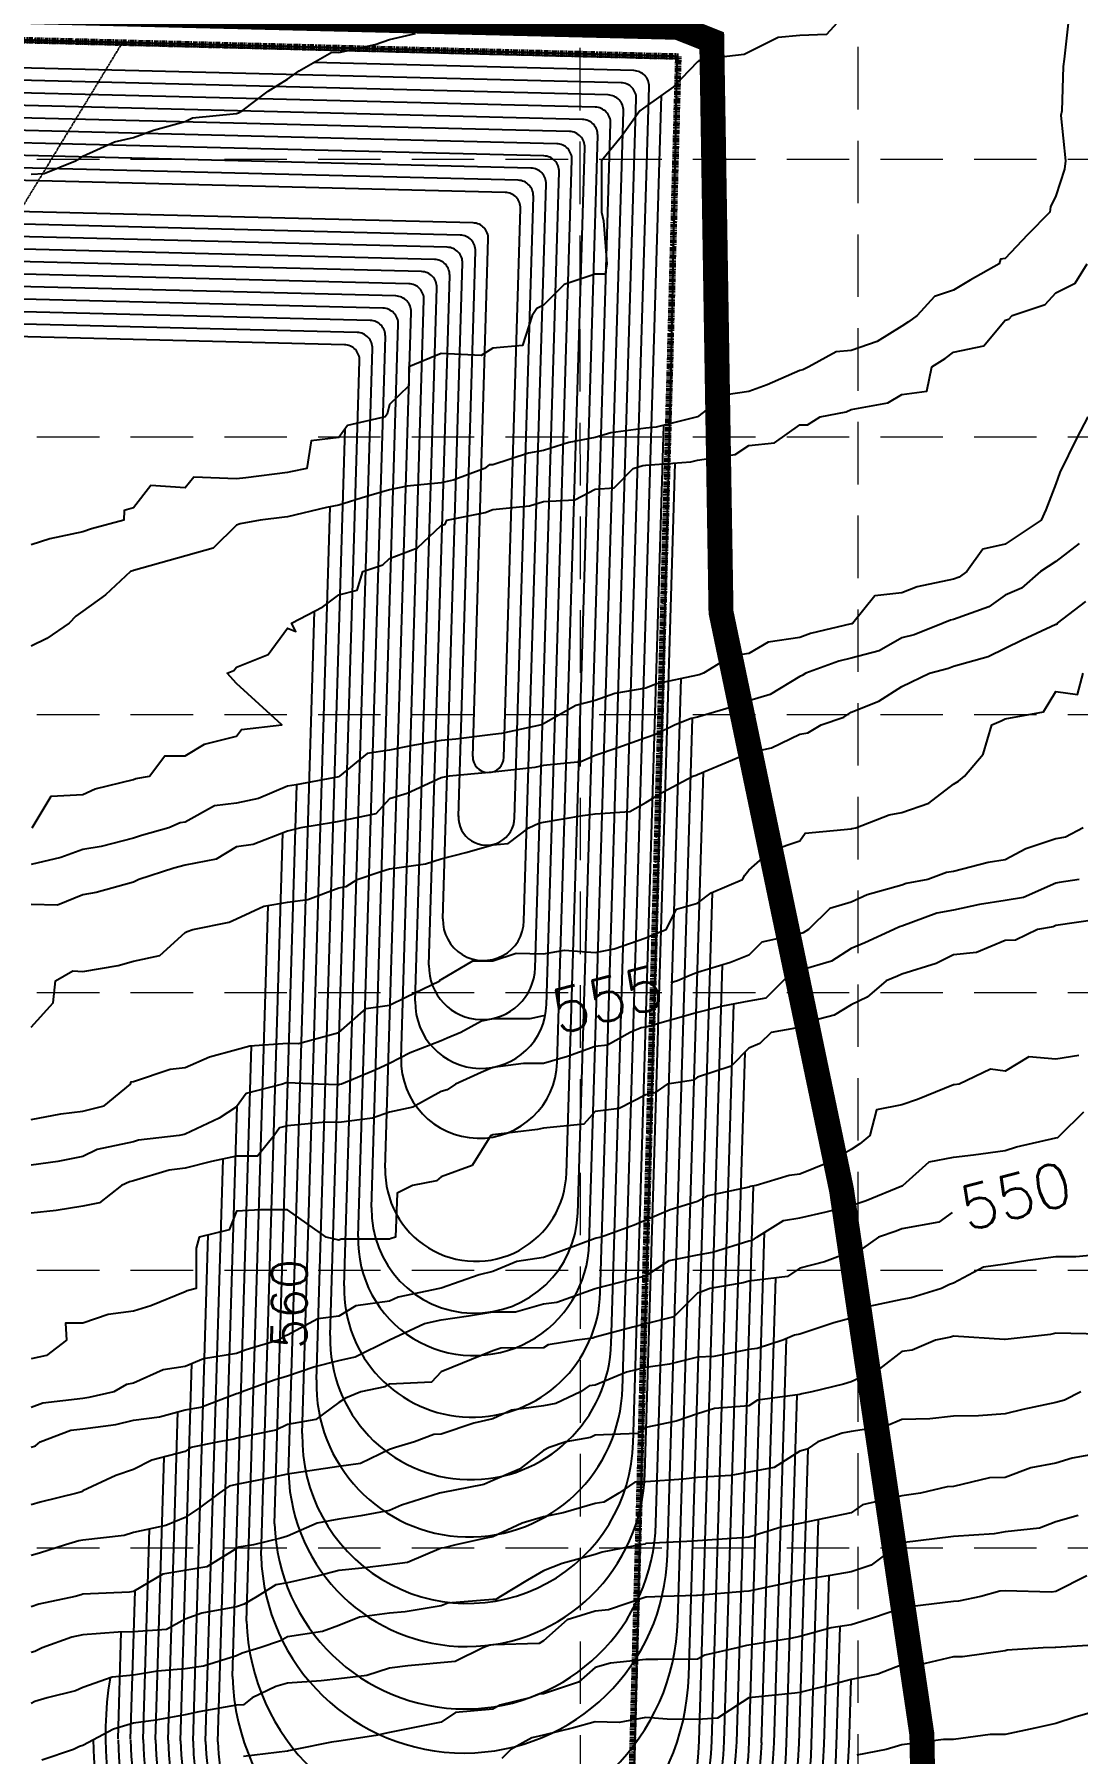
# Model space of a CAD drawing. Header units: inches. Extents: x 8135 to 11700, y -938 to 4760.
# Drawn here: x 10988 to 11322, y 2646 to 3196 of the extents above; entities that cross this region are included whole.
import ezdxf
from ezdxf.enums import TextEntityAlignment as Align

# ---------------------------------------------------------------- set-up
doc = ezdxf.new("R2010")
doc.units = ezdxf.units.IN
doc.header["$MEASUREMENT"] = 0
for name, pattern in [('DASHED', [0.75, 0.5, -0.25]), ('DOT2', [0.125, 0, -0.125]), ('HIDDEN', [0.375, 0.25, -0.125]), ('PHANTOM', [2.5, 1.25, -0.25, 0.25, -0.25, 0.25, -0.25])]:
    doc.linetypes.add(name, pattern=pattern)
for name, color, linetype in [('BNDY', 1, 'PHANTOM'), ('BNDY-TO-UTRWD', 1, 'PHANTOM'), ('EC', 35, 'DASHED'), ('EXCAVATION-LIMITS-W&M', 3, 'DOT2'), ('FENCE', 8, 'FENCELINE3'), ('GRID', 254, 'HIDDEN'), ('LIMITS OF DISTURBANCE', 1, 'HIDDEN'), ('PH1-BNDY', 1, 'PHANTOM'), ('PRO-CONT-H', 115, 'Continuous'), ('PROP-CONT-H', 6, 'Continuous'), ('PROP-CONT-L', 7, 'Continuous')]:
    doc.layers.add(name, color=color, linetype=linetype)
doc.styles.add('SIMPLEX', font='simplex.shx', dxfattribs={"height": 24})
doc.styles.get("Standard").update_dxf_attribs({"font": 'ARIAL.TTF'})
doc.styles.add('Style-simple', font='simple.shx')
doc.linetypes.add('FENCELINE3', pattern='A,0.8,-0.1,["X",Standard,S=0.1,R=0,X=-0.05,Y=-0.05],-0.1', length=1)

msp = doc.modelspace()

# ---------------------------------------------------------------- linework, layer by layer
at = {"layer": 'BNDY', "lineweight": 200}
for p in [(9619.08, 3228.04), (11166.24, 2156.84)]:
    msp.add_line(p, (11194.11, 3188.8), dxfattribs=at)
at = {"layer": 'BNDY-TO-UTRWD'}
for p in [(10744.25, 3200.01), (11166.24, 2156.84)]:
    msp.add_line(p, (11194.11, 3188.8), dxfattribs=at)
at = {"layer": 'EC', "color": 35, "linetype": 'Continuous', "flags": 128}
for points, elevation in [([(11249.42, 3204.41), (11241.5, 3195.83), (11232.92, 3195.47), (11226.05, 3194.89), (11216.67, 3190.13), (11215.13, 3189.45), (11202.24, 3187.91), (11200.66, 3187.42), (11200.17, 3187.09), (11192.53, 3179.06), (11183.67, 3172.79), (11182.9, 3172.2), (11181.76, 3171.41), (11175.83, 3163.13), (11169.46, 3155.41), (11169.46, 3138.91), (11170.13, 3136.16), (11171.17, 3122.41), (11170.67, 3119.11), (11167.42, 3119.11), (11157.52, 3115.81), (11150.92, 3109.21), (11148.76, 3108.11), (11147.31, 3105.91), (11144.15, 3096.29), (11134.67, 3095.41), (11131.01, 3093.08), (11118.17, 3093.75), (11107.86, 3089.41), (11107.86, 3083.41), (11101.67, 3077.41), (11100.82, 3074.25), (11100.2, 3073.41), (11088.13, 3070.66), (11085.42, 3066.81), (11076.59, 3065.75), (11075.11, 3056.91), (11069.96, 3055.88), (11068.92, 3055.63), (11055.65, 3053.89), (11052.67, 3053.55), (11038.95, 3054.14), (11036.17, 3050.76), (11025.17, 3051.41), (11019.67, 3044.34), (11016.67, 3043.47), (11016.55, 3040.41), (11006.2, 3037.59), (11003.42, 3036.6), (10992.92, 3034.41), (10986.92, 3032.46)], 562), ([(11318.98, 3200.35), (11317.62, 3187.91), (11317.24, 3185.59), (11316.79, 3171.41), (11316.53, 3169.85), (11318.02, 3155.41), (11317.64, 3152.69), (11314.92, 3144.16), (11313.25, 3140.61), (11313.03, 3138.91), (11305.79, 3131.68), (11298.67, 3124.09), (11297.2, 3123.89), (11296.73, 3122.41), (11287.44, 3117.14), (11282.17, 3113.97), (11276.11, 3111.97), (11270.54, 3105.91), (11267.78, 3103.8), (11265.67, 3102.46), (11257.67, 3097.54), (11249.42, 3094.7), (11244.56, 3094.27), (11235.81, 3089.41), (11233.89, 3088.47), (11232.92, 3088.28), (11222.54, 3083.63), (11216.67, 3081.56), (11209.43, 3080.43), (11200.17, 3073.41), (11187, 3070.09), (11183.67, 3069.85), (11172.46, 3068.29), (11167.42, 3066.78), (11159.06, 3065.27), (11150.92, 3062.66), (11146.1, 3061.81), (11134.67, 3058.1), (11133.54, 3058.04), (11132.05, 3056.91), (11121.97, 3053.12), (11118.17, 3052.35), (11107.29, 3051.3), (11101.67, 3050.09), (11094.28, 3047.92), (11085.42, 3045.22), (11081.41, 3044.42), (11068.92, 3041.41), (11068.06, 3041.29), (11060.17, 3040.41), (11053.86, 3039.2), (11052.67, 3038.81), (11045.22, 3031.36), (11019.67, 3024.25), (11019.41, 3024.18), (11018.66, 3023.91), (11010.7, 3016.52), (11003.42, 3011.22), (11001.17, 3009.66), (10999.06, 3007.41), (10991.95, 3002.53), (10986.92, 3000)], 561), ([(10986.92, 3151.11), (10991.05, 3151.29), (11001.07, 3155.41), (11002.56, 3156.25), (11003.42, 3156.86), (11013.58, 3161.41), (11019.67, 3162.79), (11026.09, 3165.19), (11036.17, 3167.98), (11038.53, 3169.12), (11052.67, 3170.57), (11053.32, 3170.77), (11054.48, 3171.41), (11062.73, 3177.7), (11068.92, 3181.56), (11072.67, 3184.16), (11083.17, 3190.16), (11085.42, 3190.06), (11097.03, 3192.62), (11101.67, 3194.2), (11109.92, 3196.16)], 563), ([(10987.28, 2941.91), (10993.3, 2952.03), (11003.42, 2952.6), (11007.45, 2954.33), (11019.67, 2957.39), (11020.39, 2957.7), (11024.83, 2958.41), (11029.69, 2964.89), (11036.17, 2964.89), (11042.41, 2968.68), (11052.67, 2971.24), (11054.2, 2973.36), (11067.12, 2974.91), (11052.67, 2988.11), (11049.67, 2991.41), (11051.76, 2992.3), (11052.67, 2993.29), (11062.83, 2997.41), (11068.92, 3005.81), (11071.67, 3004.74), (11070.3, 3007.41), (11080.24, 3012.6), (11085.42, 3016.49), (11091.27, 3017.97), (11093.12, 3023.91), (11099.51, 3026.11), (11101.67, 3028.14), (11110.54, 3031.55), (11118.17, 3038.64), (11119.44, 3039.14), (11120.01, 3040.41), (11132.21, 3042.87), (11134.67, 3043.79), (11146.48, 3044.92), (11150.92, 3046.36), (11160.95, 3046.88), (11167.42, 3050.26), (11173.52, 3050.72), (11179.61, 3056.91), (11182.75, 3057.85), (11183.67, 3057.98), (11198.07, 3059.01), (11200.17, 3059.54), (11212.22, 3061.37), (11216.67, 3064.27), (11224.89, 3065.07), (11232.92, 3070.92), (11235.46, 3070.87), (11239.52, 3073.41), (11247.76, 3075.02), (11249.42, 3075.84), (11261.13, 3077.88), (11265.67, 3080.58), (11273.67, 3081.65), (11275.27, 3089.41), (11279.48, 3092.1), (11282.17, 3094.15), (11291.87, 3096.21), (11298.67, 3104.41), (11299.88, 3104.69), (11300.92, 3105.91), (11311.51, 3109.38), (11314.92, 3113.15), (11321.14, 3116.2), (11324.89, 3122.41)], 560), ([(11325.12, 3073.41), (11321.59, 3066.75), (11316.19, 3055.64), (11314.92, 3052.02), (11311.71, 3043.68), (11310.25, 3040.41), (11298.67, 3032.73), (11291.55, 3031.04), (11286.47, 3023.91), (11283.98, 3022.11), (11282.17, 3021.46), (11270.57, 3019.01), (11265.67, 3017.07), (11257.02, 3016.2), (11249.91, 3007.41), (11249.6, 3007.24), (11249.42, 3007.19), (11236.39, 3004.05), (11232.92, 3002.8), (11222.88, 3001.3), (11216.67, 2997.74), (11211.03, 2996.89), (11202.09, 2991.41), (11200.69, 2990.89), (11200.17, 2990.74), (11187.11, 2987.98), (11183.67, 2986.63), (11173.79, 2984.94), (11167.42, 2982.62), (11161.25, 2981.08), (11150.92, 2975.14), (11150.73, 2975.11), (11150.32, 2974.91), (11137.45, 2972.09), (11134.67, 2971.78), (11122.86, 2970.23), (11118.17, 2969.8), (11108.49, 2968.09), (11101.67, 2966.72), (11094.47, 2965.72), (11085.65, 2958.41), (11085.54, 2958.29), (11085.42, 2958.27), (11071.69, 2955.64), (11068.92, 2955.19), (11059.68, 2951.3), (11052.67, 2949.8), (11045.65, 2948.94), (11036.17, 2943.73), (11034.61, 2943.47), (11030.99, 2941.91), (11022.18, 2939.4), (11019.67, 2938.61), (11009.27, 2935.97), (11003.42, 2935), (10996.39, 2932.44), (10986.92, 2930.17)], 559), ([(11322.39, 3032.94), (11314.92, 3027.18), (11310, 3023.91), (11303.87, 3018.64), (11298.67, 3016.4), (11293.46, 3012.63), (11282.17, 3008.57), (11281.22, 3008.37), (11278.8, 3007.41), (11269.52, 3003.68), (11265.67, 3002.66), (11258.38, 2998.59), (11249.42, 2996.16), (11245.5, 2995.21), (11234.94, 2991.41), (11233.72, 2990.61), (11232.92, 2990.35), (11223.44, 2984.54), (11216.67, 2982.59), (11211.07, 2980.51), (11200.17, 2977.32), (11198.18, 2976.9), (11193.1, 2974.91), (11186.79, 2971.79), (11183.67, 2970.7), (11174.72, 2967.5), (11167.42, 2965.01), (11162.85, 2962.99), (11150.92, 2961.84), (11148.14, 2961.23), (11134.67, 2959.74), (11133.5, 2959.58), (11120.71, 2958.41), (11118.59, 2958), (11118.17, 2957.87), (11107.24, 2952.85), (11101.67, 2951.13), (11097.23, 2946.42), (11085.42, 2943.92), (11083.74, 2943.6), (11073.27, 2941.91), (11069.78, 2941.05), (11068.92, 2940.81), (11057.99, 2936.52), (11052.67, 2935.81), (11046.16, 2931.92), (11036.17, 2929.97), (11032.62, 2928.96), (11021.41, 2925.41), (11020.32, 2924.78), (11019.67, 2924.53), (11007.75, 2921.15), (11003.42, 2920.47), (10995.39, 2917.2), (10986.92, 2917.34)], 558), ([(10986.92, 2878.06), (10994, 2885.84), (10994.74, 2892.91), (11000.25, 2896.08), (11003.42, 2895.97), (11014.77, 2897.89), (11019.67, 2899.18), (11028.06, 2901.02), (11036.17, 2908.38), (11036.89, 2908.69), (11038.71, 2909.41), (11050.32, 2911.7), (11052.67, 2912.73), (11061.42, 2916.79), (11068.92, 2918.14), (11075.52, 2919.01), (11085.42, 2922.74), (11087.78, 2923.09), (11091.27, 2925.41), (11099.13, 2928), (11101.67, 2928.79), (11113.17, 2930.42), (11118.17, 2931.96), (11126.04, 2934.04), (11134.67, 2936.49), (11139.64, 2936.87), (11146.21, 2941.91), (11149.43, 2943.43), (11150.92, 2943.7), (11163.51, 2945.82), (11167.42, 2946.37), (11178.5, 2947.17), (11183.67, 2950.02), (11188.88, 2953.2), (11198.67, 2958.41), (11199.78, 2958.8), (11200.17, 2958.99), (11211.45, 2963.64), (11216.67, 2965.87), (11223.93, 2967.54), (11232.92, 2971.85), (11235.51, 2972.33), (11239.84, 2974.91), (11247.03, 2977.31), (11249.42, 2978.87), (11258.25, 2982.45), (11265.67, 2987.09), (11274.44, 2991.41), (11280.52, 2993.01), (11282.17, 2993.67), (11293.21, 2996.7), (11298.67, 2999.41), (11304.09, 3002.08), (11314.92, 3007.06), (11315.22, 3007.12), (11315.47, 3007.41), (11324.49, 3014.35)], 557), ([(10986.92, 2848.51), (10996.42, 2850.41), (11003.42, 2851.24), (11010.33, 2852.9), (11018.69, 2859.91), (11018.97, 2860.63), (11019.67, 2860.74), (11031.39, 2864.69), (11036.17, 2865.24), (11044, 2868.58), (11052.67, 2870.91), (11056.88, 2872.14), (11068.92, 2872.98), (11072.49, 2872.85), (11085.42, 2876.41), (11094.16, 2884.04), (11101.67, 2885.17), (11106.86, 2887.73), (11117.75, 2892.91), (11117.83, 2893.25), (11118.17, 2893.36), (11128.24, 2899.34), (11134.67, 2899.34), (11142.17, 2901.79), (11150.92, 2901.57), (11157.59, 2902.74), (11167.42, 2901.97), (11173.55, 2903.19), (11183.67, 2906.69), (11185.58, 2907.51), (11190.19, 2909.41), (11193.52, 2915.87), (11200.17, 2917.77), (11204.62, 2921.1), (11214.61, 2925.41), (11215.37, 2926.71), (11216.67, 2928.32), (11223.78, 2934.69), (11232.92, 2937.79), (11234.66, 2940.17), (11249.42, 2941.59), (11249.61, 2941.72), (11250.9, 2941.91), (11261.61, 2946.04), (11265.67, 2946.76), (11274.28, 2949.8), (11282.17, 2955.87), (11283.75, 2956.84), (11285.65, 2958.41), (11291.6, 2965.48), (11294.4, 2974.91), (11297.42, 2976.17), (11298.67, 2976.77), (11310.92, 2978.98), (11314.92, 2985.52), (11321.8, 2984.54), (11323.61, 2991.41)], 556), ([(11323.7, 2941.91), (11317.96, 2938.88), (11314.92, 2938.35), (11305.26, 2935.22), (11298.67, 2931.68), (11293.27, 2930.82), (11282.17, 2927.92), (11279.95, 2927.63), (11273.92, 2925.41), (11267.05, 2924.08), (11265.67, 2923.57), (11254.5, 2920.42), (11249.42, 2918.15), (11242.52, 2916.11), (11235.71, 2909.41), (11234.02, 2908.32), (11232.92, 2908), (11220.76, 2905.26), (11216.67, 2901.16), (11210.76, 2898.82), (11200.17, 2895.6), (11198.27, 2894.81), (11193.83, 2892.91), (11191.68, 2892.3)], 555), ([(11322.35, 2925.41), (11316.02, 2924.35), (11314.92, 2924.19), (11304.57, 2919.61), (11298.67, 2918.62), (11290.52, 2917.32), (11282.17, 2915.58), (11276.87, 2914.55), (11265.67, 2910.46), (11264.85, 2910.23), (11263.02, 2909.41), (11253.72, 2905.05), (11249.42, 2903.26), (11243.13, 2899.2), (11232.92, 2896.21), (11230.26, 2895.61), (11222.09, 2887.41), (11216.67, 2886.47), (11208.23, 2884.85), (11200.17, 2882.75), (11183.67, 2878.08), (11182.23, 2877.87), (11178.62, 2876.41), (11171.42, 2872.35), (11167.42, 2871.92), (11158.59, 2868.75), (11150.92, 2866.43), (11144.51, 2866.43), (11134.67, 2865.2), (11130.96, 2863.63), (11122.74, 2859.91), (11120.06, 2858.03), (11118.17, 2857.5), (11109.09, 2852.5), (11101.67, 2850.94), (11096.19, 2848.98), (11085.42, 2847.54), (11081.14, 2847.69), (11068.92, 2846.57), (11066.45, 2845.92), (11064.68, 2843.41), (11059.4, 2836.79), (11052.67, 2836.79), (11044.68, 2835.16), (11036.17, 2832.96), (11031.07, 2832.36), (11019.67, 2828.91), (11018.42, 2828.64), (11015.85, 2827.41), (11008.84, 2821.91), (11003.42, 2820.84), (10994.88, 2819.45), (10986.92, 2818.6)], 554), ([(11328.15, 2912.59), (11314.92, 2910.63), (11314.07, 2910.25), (11309.07, 2909.41), (11302.05, 2905.98), (11298.67, 2905.79), (11289.54, 2902.04), (11282.17, 2901.25), (11276.6, 2898.49), (11265.67, 2895.09), (11264.21, 2894.4), (11260.62, 2892.91), (11254.51, 2887.74), (11249.42, 2885.28), (11243.92, 2881.91), (11232.92, 2879.1), (11231.59, 2877.76), (11223.82, 2876.41), (11220.18, 2872.85), (11216.67, 2871.37), (11210.95, 2865.64), (11200.17, 2862.05), (11198.93, 2861.15), (11190.55, 2859.91), (11186.52, 2857.07), (11183.67, 2856.47), (11175.1, 2852.12), (11167.42, 2851.14), (11163.78, 2847.05), (11150.92, 2845.81), (11148.97, 2845.39), (11134.67, 2843.66), (11134.53, 2843.55), (11134.01, 2843.41), (11128.07, 2833.81), (11118.17, 2830.17), (11116.62, 2828.92), (11109.01, 2827.41), (11104.12, 2824.97), (11103.58, 2810.91), (11102.15, 2810.43), (11101.67, 2810.21), (11086.11, 2810.21), (11085.42, 2809.98), (11081.3, 2810.91), (11068.92, 2819.65), (11060.32, 2819.65), (11052.67, 2819.16), (11050.32, 2813.27), (11040.67, 2810.91), (11039.71, 2807.37), (11039.71, 2794.41), (11036.88, 2793.7), (11036.17, 2793.4), (11025.17, 2788.91), (11019.67, 2787.25), (11011.55, 2786.16), (11003.42, 2783.41), (10997.92, 2783.41), (10998.27, 2777.91), (10991.83, 2773), (10986.92, 2771.93)], 553), ([(11151, 2881.82), (11150.92, 2881.78), (11146.59, 2880.81), (11134.67, 2880.81), (11131.04, 2880.05), (11124.41, 2876.41), (11120.03, 2874.55), (11118.17, 2873.71), (11108.21, 2869.88), (11101.67, 2866.51), (11097.2, 2864.45), (11086.24, 2859.91), (11085.64, 2859.7), (11085.42, 2859.67), (11078.82, 2859.91), (11068.92, 2860.29), (11068.57, 2860.27), (11067.35, 2859.91), (11055.69, 2856.85), (11052.67, 2852.58), (11047.12, 2848.96), (11036.17, 2843.88), (11035.84, 2843.75), (11034.34, 2843.41), (11021.25, 2841.89), (11019.67, 2841.41), (11008.01, 2838.9), (11003.42, 2836.71), (10995.5, 2835.1), (10986.92, 2833.9)], 555), ([(11322.29, 2869.05), (11314.92, 2867.87), (11306.32, 2868.65), (11298.67, 2864.04), (11293.96, 2864.62), (11284.01, 2859.91), (11282.41, 2859.68), (11282.17, 2859.62), (11270.62, 2854.96), (11265.67, 2853.2), (11257.55, 2851.66), (11255.33, 2843.41), (11252.16, 2840.72), (11249.42, 2838.9), (11241.91, 2834.7), (11232.92, 2831.06), (11229.6, 2830.68), (11219, 2827.41), (11217, 2827.08), (11216.67, 2826.88), (11203.5, 2824.08), (11200.17, 2822.28), (11191.41, 2819.68), (11183.67, 2816.33), (11179.91, 2814.73), (11169.37, 2810.91), (11167.8, 2810.53), (11167.42, 2810.43), (11155.72, 2806.11), (11150.92, 2804.41), (11142.39, 2803.07), (11134.67, 2799.85), (11130.27, 2798.81), (11118.17, 2794.62), (11118.02, 2794.57), (11117.67, 2794.41), (11104.37, 2791.72), (11101.67, 2790.44), (11090.81, 2788.95), (11085.42, 2785.63), (11078.64, 2784.7), (11068.92, 2779.56), (11067.74, 2779.11), (11066.08, 2777.91), (11055.74, 2774.8), (11052.67, 2773.69), (11042.11, 2771.97), (11036.17, 2769.5), (11029.14, 2768.44), (11019.67, 2764.16), (11017.38, 2763.74), (11013.35, 2761.41), (11005.34, 2759.53), (11003.42, 2759.28), (10990.67, 2757.78), (10986.92, 2756.36)], 552), ([(10986.92, 2743.68), (10988.25, 2744.08), (10989.78, 2745.41), (10999.59, 2749.13), (11003.42, 2749.58), (11014.03, 2750.97), (11019.67, 2752.3), (11027.97, 2753.36), (11036.17, 2755.64), (11041.25, 2756.49), (11052.67, 2760.84), (11053.16, 2760.94), (11054.09, 2761.41), (11065.02, 2765.37), (11068.92, 2766.54), (11077.45, 2769.39), (11085.42, 2771.45), (11090.68, 2772.57), (11101.39, 2777.91), (11101.57, 2778.02), (11101.67, 2778.03), (11112.79, 2783.3), (11118.17, 2784.39), (11126.91, 2785.67), (11134.67, 2786.99), (11141.94, 2787.03), (11150.92, 2789.56), (11155.19, 2790.14), (11167.42, 2794.41), (11180.4, 2797.74), (11183.67, 2798.54), (11191.16, 2803.43), (11200.17, 2805.26), (11204.99, 2806.1), (11216.67, 2809.75), (11217.7, 2809.87), (11219.2, 2810.91), (11227.69, 2816.23), (11232.92, 2817.08), (11241.38, 2818.95), (11249.42, 2821.04), (11254.16, 2822.6), (11265.67, 2827.27), (11265.79, 2827.29), (11265.95, 2827.41), (11274.39, 2834.95), (11282.17, 2836.51), (11288.54, 2837.23), (11298.67, 2838.61), (11302.29, 2839.85), (11314.92, 2842.68), (11315.56, 2842.79), (11316.16, 2843.41), (11323.85, 2850.99)], 551), ([(11281.76, 2818.77), (11277.41, 2815.67), (11265.67, 2813.52), (11263.84, 2812.78), (11258.14, 2810.91), (11253.04, 2807.24), (11249.42, 2806.2), (11240.86, 2802.97), (11232.92, 2801.01), (11229.06, 2798.33), (11216.67, 2796.86), (11214.81, 2796.28), (11204.13, 2794.41), (11201.3, 2793.29), (11200.17, 2792.95), (11192.65, 2785.43), (11183.67, 2783.1), (11179.55, 2782.1), (11167.42, 2778.84), (11166.73, 2778.6), (11161.6, 2777.91), (11152.38, 2776.46), (11150.92, 2775.52), (11137.21, 2775.34), (11134.67, 2774.55), (11118.17, 2767.84), (11115.06, 2764.52), (11101.67, 2763.83), (11100.08, 2763.03), (11092.47, 2761.41), (11087.54, 2759.33), (11085.42, 2757.94), (11078.04, 2752.57), (11068.92, 2750.98), (11065.19, 2749.08), (11052.67, 2746.55), (11051.83, 2746.23), (11046.94, 2745.41), (11038.02, 2743.56), (11036.17, 2742.24), (11025.57, 2739.52), (11019.67, 2736.53), (11014.07, 2734.6), (11003.42, 2729.74), (11002.98, 2729.35), (11001.52, 2728.91), (10989.78, 2726.06), (10986.92, 2725.23)], 550), ([(11331.42, 2805.54), (11321.27, 2804.56), (11314.92, 2804.56), (11306, 2803.47), (11298.67, 2802.29), (11291.81, 2801.27), (11282.17, 2796.16), (11280.86, 2795.72), (11278.32, 2794.41), (11268.57, 2791.51), (11265.67, 2790.9), (11255.05, 2788.7), (11249.42, 2785.01), (11243.81, 2783.52), (11232.92, 2779.89), (11231.3, 2779.56), (11227.51, 2777.91), (11219.26, 2775.28), (11216.67, 2774.94), (11205.4, 2772.69), (11200.17, 2772.46), (11191.29, 2770.29), (11183.67, 2769.13), (11177.47, 2767.71), (11167.42, 2763.55), (11165.58, 2763.26), (11162.71, 2761.41), (11154.83, 2757.63), (11150.92, 2756.93), (11140.7, 2755.48), (11134.67, 2752.76), (11128.59, 2751.31), (11118.17, 2747.87), (11115.79, 2747.72), (11109.62, 2745.41), (11103.56, 2743.53), (11101.67, 2742.89), (11092.31, 2738.41), (11085.42, 2737.46), (11068.92, 2735.06), (11063.91, 2734), (11052.67, 2731.73), (11050.33, 2731.25), (11047.08, 2728.91), (11040.83, 2724.25), (11036.17, 2721.18), (11029.99, 2718.6), (11019.67, 2716.36), (11016.67, 2715.46), (11003.42, 2713.95), (11002.18, 2713.65), (10997.92, 2712.41), (10989.59, 2709.75), (10986.92, 2709.01)], 549), ([(11329.44, 2779.89), (11314.92, 2780.17), (11313.17, 2779.69), (11298.67, 2778.19), (11298.5, 2778.09), (11282.17, 2779.22), (11281.17, 2778.92), (11276.44, 2777.91), (11268.89, 2774.7), (11265.67, 2774.27), (11258.44, 2768.76), (11249.42, 2764.63), (11246.96, 2763.88), (11236.85, 2761.41), (11233.57, 2760.78), (11232.92, 2760.55), (11219.43, 2758.69), (11216.67, 2756.91), (11205.67, 2756.08), (11200.17, 2754.33), (11193.43, 2751.95), (11183.67, 2750.02), (11180.99, 2748.05), (11167.42, 2747.51), (11165.98, 2746.82), (11158.1, 2745.41), (11152.78, 2743.56), (11150.92, 2742.61), (11143.27, 2736.68), (11134.67, 2732.98), (11131.82, 2731.77), (11118.17, 2729.1), (11118.03, 2729.05), (11117.61, 2728.91), (11105.46, 2725.12), (11101.67, 2723.41), (11092.48, 2721.74), (11085.42, 2720.66), (11078.47, 2719.37), (11068.92, 2715.2), (11066.83, 2714.54), (11058.09, 2712.41), (11053.39, 2711.69), (11052.67, 2711.25), (11043.16, 2705.42), (11029.07, 2703.02), (11019.67, 2697.45), (11018.35, 2697.26), (11003.42, 2696.61), (11002.89, 2696.44), (11000.98, 2695.91), (10989.36, 2693.48), (10986.92, 2692.58)], 548), ([(11322.92, 2761.41), (11317.7, 2758.72), (11314.92, 2758), (11304.39, 2755.78), (11298.67, 2754.4), (11290.11, 2753.71), (11282.17, 2753.62), (11274.59, 2752.77), (11265.67, 2752.56), (11260.61, 2750.39), (11249.42, 2748.73), (11246.57, 2748.18), (11238.75, 2745.41), (11235.34, 2743), (11232.92, 2742.41), (11224.8, 2737.16), (11216.67, 2735.73), (11210.92, 2734.66), (11200.17, 2733.92), (11195.69, 2733.4), (11183.67, 2732.61), (11180.16, 2732.48), (11175.01, 2728.91), (11170.2, 2726.09), (11167.42, 2725.61), (11157.16, 2722.68), (11150.92, 2721.33), (11144.06, 2719.38), (11134.67, 2714.96), (11132.5, 2714.58), (11122.89, 2712.41), (11119.17, 2711.41), (11118.17, 2711.31), (11107.35, 2706.74), (11101.67, 2706.04), (11092.72, 2705), (11085.42, 2704.23), (11078.87, 2702.47), (11068.92, 2700.21), (11065.25, 2699.64), (11059.24, 2695.91), (11055.11, 2693.44), (11052.67, 2692.61), (11041.59, 2690.5), (11036.17, 2688.64), (11030.22, 2685.37), (11019.67, 2684.58), (11014.73, 2684.43), (11003.42, 2683.63), (10999.93, 2682.9), (10990.46, 2679.41), (10988.09, 2678.28), (10986.92, 2677.98)], 547), ([(11331.42, 2742.23), (11320.17, 2740.17), (11314.92, 2738.51), (11306.94, 2737.02), (11298.67, 2733.96), (11293.69, 2733.9), (11282.17, 2731.06), (11280.08, 2731), (11271.57, 2728.91), (11265.67, 2728.15), (11253.06, 2725.22), (11249.42, 2722.64), (11232.92, 2719.3), (11227.28, 2718.14), (11216.67, 2714.9), (11214.41, 2714.68), (11200.17, 2713.73), (11198.97, 2713.62), (11183.67, 2712.83), (11183.41, 2712.68), (11181.87, 2712.41), (11169.69, 2710.11), (11167.42, 2709.38), (11156.87, 2706.46), (11150.92, 2704.06), (11145.81, 2701.1), (11137.15, 2695.91), (11135.65, 2694.92), (11134.67, 2694.9), (11120.32, 2693.76), (11118.17, 2692.88), (11106.58, 2691.01), (11101.67, 2690.53), (11091.99, 2689.25), (11085.42, 2686.55), (11080.2, 2684.64), (11068.92, 2682.97), (11066.72, 2681.65), (11060.1, 2679.41), (11054.41, 2677.7), (11052.67, 2676.88), (11042.13, 2673.64), (11036.17, 2672.73), (11027.33, 2671.99), (11019.67, 2670.66), (11012.89, 2670.09), (11003.42, 2666.8), (11001.09, 2665.68), (10992, 2663.41), (10988.07, 2662.26), (10986.92, 2661.67)], 546), ([(11322.02, 2721.82), (11314.92, 2719.81), (11309.71, 2717.71), (11298.67, 2716.58), (11295.12, 2715.97), (11282.17, 2715.13), (11265.67, 2713.02), (11265.19, 2712.9), (11264.49, 2712.41), (11255.85, 2705.89), (11249.42, 2703.73), (11242.71, 2702.63), (11232.92, 2701.13), (11228.73, 2700.17), (11216.67, 2697.58), (11215.09, 2697.5), (11200.17, 2696.25), (11199.84, 2696.24), (11189.17, 2695.91), (11183.87, 2695.71), (11183.67, 2695.71), (11171.67, 2691.6), (11167.42, 2691.22), (11158.44, 2688.4), (11150.92, 2681.73), (11149.54, 2680.82), (11134.67, 2680.42), (11133.74, 2680.35), (11131.47, 2679.41), (11122.65, 2675.07), (11107.53, 2673.73), (11101.67, 2672.94), (11094.34, 2670.64), (11085.42, 2669.52), (11079.79, 2668.87), (11068.92, 2668.14), (11065.24, 2667.04), (11057.65, 2663.41), (11054.83, 2661.22), (11052.67, 2661.08), (11040.57, 2659.02), (11036.17, 2658.02), (11026.82, 2656.26), (11019.67, 2655.32), (11013.22, 2653.46), (11003.42, 2648.21), (11002.42, 2647.91), (11000.46, 2646.91), (10990.38, 2643.46)], 545), ([(11324.85, 2702.48), (11314.92, 2697.51), (11313.54, 2697.32), (11298.67, 2697.68), (11297.04, 2697.54), (11290.86, 2695.91), (11283.72, 2694.37), (11282.17, 2694.24), (11268.94, 2692.64), (11265.67, 2692.13), (11256.28, 2688.95), (11249.42, 2686.82), (11243, 2685.84), (11232.92, 2683.12), (11229.97, 2682.41), (11216.67, 2680.28), (11215.87, 2680.21), (11212.92, 2679.41), (11202.57, 2677.09), (11200.17, 2675.88), (11187.48, 2675.72), (11183.67, 2675.76), (11172.41, 2674.5), (11167.42, 2673.15), (11162.17, 2668.5), (11150.92, 2664.72), (11149.64, 2664.68), (11146.59, 2663.41), (11136.94, 2661.11), (11134.67, 2659.85), (11122.78, 2658.8), (11118.17, 2655.66), (11101.67, 2652.41), (11097.21, 2651.45), (11085.42, 2649.54), (11083.07, 2649.27), (11071.46, 2646.91), (11069.3, 2646.53), (11068.92, 2646.36), (11054.86, 2644.69)], 544), ([(11330.27, 2680.57), (11314.92, 2679.59), (11314.75, 2679.59), (11310.86, 2679.41), (11299.37, 2678.72), (11298.67, 2678.54), (11285.06, 2676.62), (11282.17, 2676.57), (11271.25, 2674.01), (11265.67, 2674.01), (11257.93, 2671.04), (11249.42, 2669.34), (11244.61, 2668.08), (11232.92, 2665.19), (11231.38, 2664.93), (11216.67, 2663.41), (11206.64, 2656.94), (11200.17, 2656.54), (11190.45, 2656.64), (11183.67, 2657.16), (11175.15, 2655.57), (11167.42, 2655.75), (11160.47, 2653.86), (11150.92, 2651.55), (11147.22, 2650.67), (11140.48, 2646.91), (11137.53, 2644.02)], 543), ([(11331.42, 2660.26), (11321.11, 2657.22), (11314.92, 2655.28), (11308.19, 2653.75), (11298.67, 2651.76), (11293.89, 2651.69), (11282.17, 2650.16), (11278.93, 2650.16), (11265.67, 2648.44), (11264.55, 2648.06), (11260.6, 2646.91), (11251.18, 2645.13)], 542)]:
    msp.add_lwpolyline(points, dxfattribs=dict(at, elevation=elevation))
at = {"layer": 'EXCAVATION-LIMITS-W&M', "flags": 128}
msp.add_lwpolyline([(11016.14, 3193.31), (10548.69, 2425.1), (9585.16, 2999.07), (9589.45, 3014.77), (9591.13, 3074.11), (9609.8, 3162.65), (9642.16, 3187.9), (9664.05, 3201.67), (9682.17, 3226.47)], close=True, dxfattribs=at)
at = {"layer": 'FENCE', "flags": 128}
msp.add_lwpolyline([(9679.29, 3226.33), (9761, 3224.79), (9818.44, 3223.69), (10012.55, 3218.33), (10154.01, 3214.82), (10261.62, 3212.29), (10368.66, 3209.36), (10471.01, 3206.88), (10598.59, 3203.59), (10744.68, 3199.94), (10901.33, 3195.55), (11057.34, 3191.51), (11134.86, 3189.48), (11193.58, 3188.13), (11191.63, 3087.6), (11187.78, 2938.03), (11183.32, 2782.9), (11179.67, 2632.64), (11176.35, 2481.35), (11172.32, 2331.79), (11169.93, 2229.99), (11167.42, 2158.01), (11088.9, 2120.49), (11000.75, 2077.53), (10916.04, 2036.97), (10842.62, 2001.4), (10751.6, 1957.09), (10746.36, 1954.4), (10673.13, 1919.45), (10649.56, 1907.96), (10597.63, 1882.22), (10511.41, 1785), (10416.41, 1678.35), (10320.83, 1570.05), (10207.67, 1442.35), (10110.13, 1332.4), (10053.54, 1268.15), (9904.71, 1273.08), (9747.26, 1277.92), (9589.98, 1282.67), (9441.5, 1287.98), (9338.47, 1291.6), (9306.7, 1333.68), (9250.93, 1408.83), (9228.33, 1442.39), (9210.05, 1440.71)], dxfattribs=at)
at = {"layer": 'GRID', "color": 252, "linetype": 'HIDDEN', "lineweight": 0, "ltscale": 80}
for p, q in [((11162.89, -488.49), (11162.62, 4669.09)), ((11251.95, -488.19), (11251.51, 4669.09)), ((8228.76, 3155.91), (11606.69, 3155.91)), ((8228.76, 3067.02), (11606.69, 3067.02)), ((8228.76, 2978.13), (11606.69, 2978.13)), ((8228.76, 2889.24), (11606.69, 2889.24)), ((8228.76, 2800.34), (11606.69, 2800.34)), ((8228.76, 2711.45), (11606.69, 2711.45))]:
    msp.add_line(p, q, dxfattribs=at)
at = {"layer": 'LIMITS OF DISTURBANCE', "color": 1, "ltscale": 150, "const_width": 8}
msp.add_lwpolyline([(10027.58, 1095.46), (10890.89, 1451.14), (11366.31, 2111.27), (11343.68, 2243.01), (11288.52, 2243.01), (11122.03, 2465), (11119.73, 2475.69), (11226.55, 2528.09), (11273.03, 2597.3), (11272.04, 2651.68), (11246.31, 2825.99), (11207.74, 3010.87), (11204.78, 3193.78), (11193.89, 3198.11), (10907.07, 3205.04)], dxfattribs=at)
at = {"layer": 'PH1-BNDY'}
for p, q in [((11194.11, 3188.8), (10744.25, 3200.01)), ((11166.24, 2156.84), (11194.11, 3188.8))]:
    msp.add_line(p, q, dxfattribs=at)
at = {"layer": 'PROP-CONT-H', "color": 40, "ltscale": 100}
for points in [[(11165.56, 2808.7), (11176.5, 3171.3, 0.415745), (11171.62, 3176.45), (10823.77, 3185.11)], [(11148.22, 2896.95), (11155.9, 3151.8, 0.415745), (11151.03, 3156.95), (10823.28, 3165.12)], [(11114.23, 2897.98), (11120.88, 3118.67, 0.415745), (11116.01, 3123.82), (10822.43, 3131.13)], [(11091.6, 2811.06), (11100.29, 3099.17, 0.415745), (11095.42, 3104.32), (10821.93, 3111.14)], [(11114.23, 2897.98, 1), (11148.22, 2897.12)], [(11091.61, 2811.14, 1.003026), (11165.58, 2809.06)], [(11069.31, 2735.21, 0.972426), (11183.37, 2735.43)], [(11006.72, 2649.98, 0.980056), (11240.74, 2648.63)], [(11026.72, 2649.98, 0.978605), (11220.75, 2649.15, 0.972426)], [(11046.71, 2649.38, 0.972426), (11200.75, 2649.67, 0.972426)]]:
    msp.add_lwpolyline(points, format="xyb", dxfattribs=at)
for points in [[(11183.35, 2734.99), (11193.11, 3058.66)], [(11069.31, 2735.21), (11077.63, 3011.23)], [(11200.75, 2649.67), (11208.26, 2898.06)], [(11046.71, 2649.38), (11052.84, 2852.82)], [(11220.74, 2649.07), (11225.24, 2797.88)], [(11026.72, 2649.98), (11029.45, 2740.51)], [(11240.73, 2648.46), (11242.37, 2702.58)]]:
    msp.add_lwpolyline(points, dxfattribs=at)
at = {"layer": 'PROP-CONT-L', "color": 40, "ltscale": 100}
for points in [[(11169.09, 2792.82), (11180.61, 3175.2, 0.415745), (11175.74, 3180.35), (10823.87, 3189.11)], [(11172.6, 2776.69), (11184.73, 3179.09, 0.415745), (11179.86, 3184.24), (11077.29, 3186.8)], [(11161.86, 2818.41), (11172.38, 3167.4, 0.415745), (11167.5, 3172.55), (10823.67, 3181.11)], [(11158.24, 2831.16), (11168.26, 3163.5, 0.415745), (11163.38, 3168.65), (10823.57, 3177.12)], [(11155.31, 2866.68), (11164.14, 3159.6, 0.415745), (11159.26, 3164.75), (10823.48, 3173.12)], [(11151.86, 2885.18), (11160.02, 3155.7, 0.415745), (11155.15, 3160.85), (10823.38, 3169.12)], [(11144.67, 2911.98), (11151.78, 3147.91, 0.415745), (11146.91, 3153.06), (10823.18, 3161.12)], [(11138.25, 2964.43), (11143.54, 3140.11, 0.415745), (11138.67, 3145.26), (10822.98, 3153.12)], [(11141.66, 2945.03), (11147.66, 3144.01, 0.415745), (11142.79, 3149.16), (10823.08, 3157.12)], [(11128.25, 2964.73), (11133.24, 3130.36, 0.415745), (11128.37, 3135.51), (10822.73, 3143.13)], [(11123.67, 2945.53), (11129.12, 3126.46, 0.415745), (11124.25, 3131.61), (10822.63, 3139.13)], [(11118.68, 2912.77), (11125, 3122.57, 0.415745), (11120.13, 3127.71), (10822.53, 3135.13)], [(11109.88, 2886.45), (11116.77, 3114.77, 0.415745), (11111.89, 3119.92), (10822.33, 3127.13)], [(11105.33, 2868.18), (11112.65, 3110.87, 0.415745), (11107.77, 3116.02), (10822.23, 3123.13)], [(11095.89, 2820.4), (11104.41, 3103.07, 0.415745), (11099.53, 3108.22), (10822.03, 3115.14)], [(11100.27, 2832.96), (11108.53, 3106.97, 0.415745), (11103.65, 3112.12), (10822.13, 3119.13)], [(11087.13, 2795.29), (11096.17, 3095.27, 0.415745), (11091.3, 3100.42), (10821.83, 3107.14)], [(11082.65, 2779.41), (11092.05, 3091.38, 0.415745), (11087.18, 3096.53), (10841.98, 3102.63)], [(11128.25, 2964.73, 1), (11138.25, 2964.48)], [(11123.67, 2945.72, 1.007738), (11141.66, 2945.12)], [(11118.68, 2912.77, 1), (11144.67, 2912.11)], [(11109.88, 2886.45, 1), (11151.87, 2885.38)], [(11105.33, 2868.18, 1), (11155.31, 2866.92)], [(11100.27, 2832.96, 1.001589), (11158.25, 2831.44)], [(11095.89, 2820.4, 1), (11161.87, 2818.73)], [(11087.13, 2795.29, 1), (11169.1, 2793.22)], [(11082.65, 2779.41, 1), (11172.62, 2777.13)], [(11078.21, 2765.18, 1), (11176.18, 2762.7)], [(11073.7, 2748.01, 1), (11179.66, 2745.32)], [(11064.82, 2719.13, 0.972426), (11186.88, 2719.37, 0.972426)], [(11060.51, 2708.9, 0.972426), (11190.56, 2709.15, 0.972426)], [(11055.88, 2688.03, 0.972426), (11193.93, 2688.3, 0.972426)], [(11012.18, 2669.84, 1.070233), (11236.74, 2648.74, 0.979544)], [(11051.34, 2670.25, 0.972426), (11197.39, 2670.53, 0.972426)], [(11004.07, 2633.55, 0.915628), (11244.74, 2648.53)], [(11005.51, 2610.98, 0.8356), (11248.74, 2648.43)], [(11014.72, 2649.98, 0.979544), (11232.74, 2648.84, 0.979544)], [(11018.72, 2650.04, 0.979544), (11228.74, 2648.95, 0.979544)], [(11022.72, 2650.1, 0.979544), (11224.74, 2649.05, 0.972426)], [(11030.72, 2649.86, 0.977584), (11216.75, 2649.26, 0.972426)], [(11034.72, 2649.74, 0.976471), (11212.75, 2649.36, 0.972426)], [(11034.72, 2649.74, 0.976471), (11212.75, 2649.36, 0.972426)], [(11038.72, 2649.62, 0.975251), (11208.75, 2649.47, 0.972426)], [(11042.71, 2649.5, 0.973914), (11204.75, 2649.57, 0.972426)]]:
    msp.add_lwpolyline(points, format="xyb", dxfattribs=at)
for points in [[(11176.17, 2762.23), (11188.65, 3176.31)], [(11179.65, 2744.82), (11189.47, 3070.71)], [(11078.21, 2765.18), (11087.39, 3069.61)], [(11073.7, 2748.01), (11082.64, 3044.67)], [(11186.88, 2719.37), (11195.03, 2989.65)], [(11190.56, 2709.15), (11198.65, 2977)], [(11064.82, 2719.13), (11071.95, 2955.69)], [(11193.93, 2688.3), (11202.13, 2959.8)], [(11060.51, 2708.9), (11067.49, 2940.25)], [(11055.88, 2688.03), (11062.78, 2917.04)], [(11197.39, 2670.53), (11204.96, 2921.25)], [(11204.75, 2649.55), (11211.89, 2885.55)], [(11051.34, 2670.25), (11057.43, 2872.18)], [(11208.75, 2649.43), (11215.42, 2870.12)], [(11042.71, 2649.5), (11048.33, 2835.9)], [(11212.75, 2649.31), (11218.13, 2827.27)], [(11216.75, 2649.19), (11221.68, 2812.47)], [(11038.72, 2649.62), (11043.6, 2811.63)], [(11224.74, 2648.95), (11228.66, 2778.41)], [(11034.72, 2649.74), (11038.35, 2770.41)], [(11228.74, 2648.83), (11232.11, 2760.44)], [(11030.72, 2649.86), (11033.89, 2755)], [(11232.74, 2648.71), (11235.59, 2743.18)], [(11236.74, 2648.59), (11238.91, 2720.52)], [(11022.72, 2650.1), (11024.75, 2717.46)], [(11018.72, 2650.22), (11020.16, 2697.73)], [(11244.73, 2648.34), (11245.88, 2686.28)], [(11014.73, 2650.34), (11015.75, 2684.46)], [(11248.73, 2648.22), (11249.37, 2669.33)]]:
    msp.add_lwpolyline(points, dxfattribs=at)

# ---------------------------------------------------------------- texts
at = {"layer": 'EC', "color": 35, "style": 'Style-simple'}
for s, rotation, p in [('555', 14.4444, (11171.29, 2887.05, 555)), ('550', 14.594, (11302.05, 2824.1, 550))]:
    msp.add_text(s, height=14, rotation=rotation, dxfattribs=at).set_placement(p, align=Align.MIDDLE_CENTER)
at = {"layer": 'PRO-CONT-H', "color": 40, "style": 'SIMPLEX'}
msp.add_text('560', height=11.2, rotation=89.7143, dxfattribs=at).set_placement((11069.54, 2789.55), align=Align.MIDDLE)

doc.saveas('drawing.dxf')
